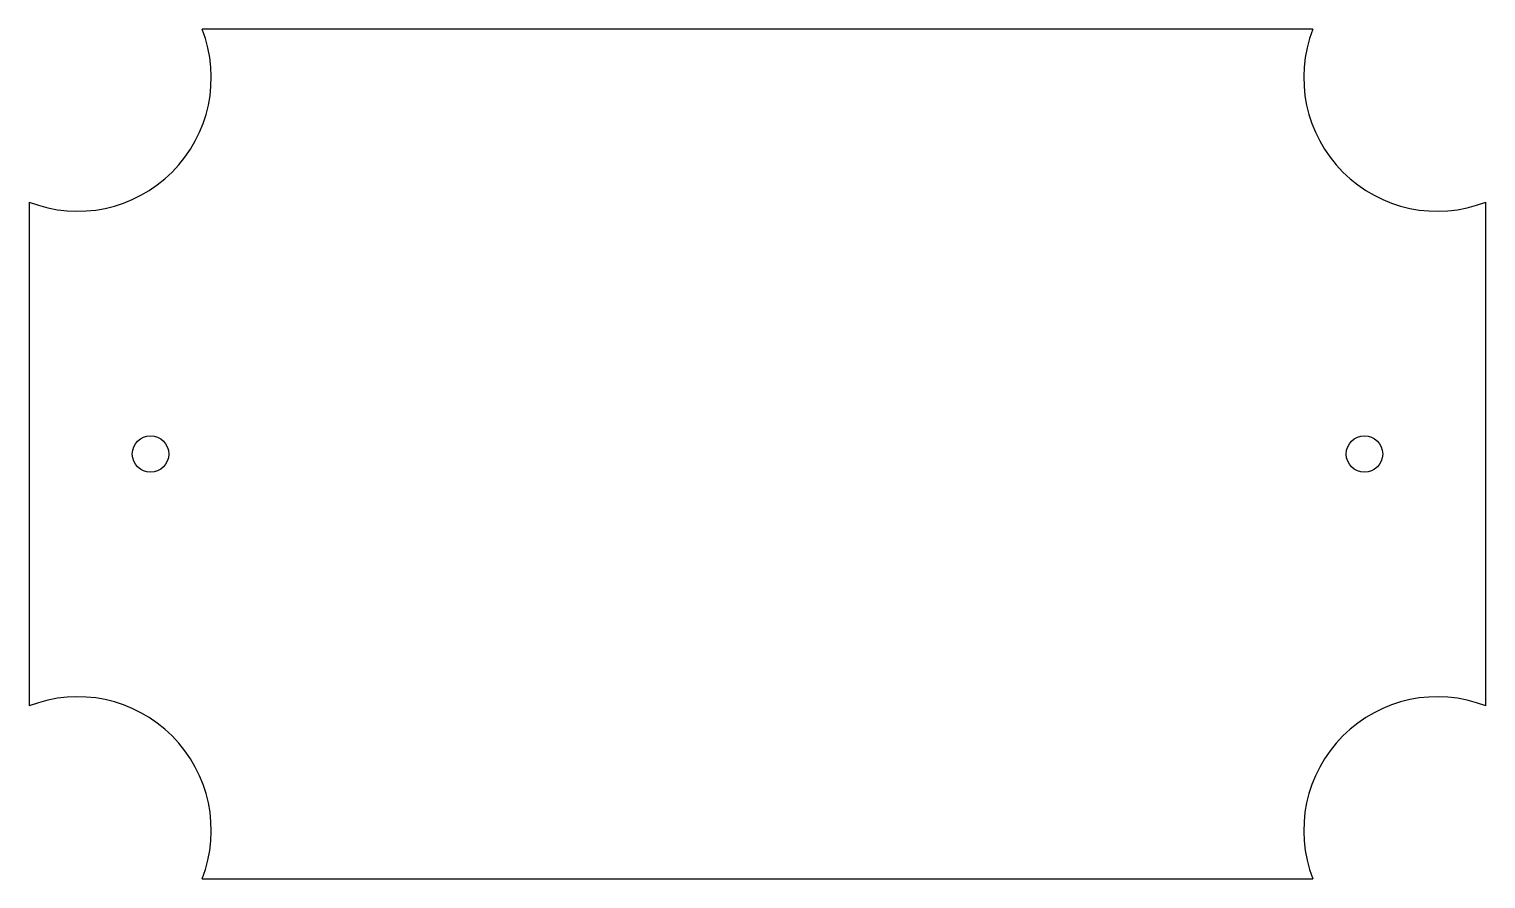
# Model space of a CAD drawing. Header units: millimetres. Extents: x -60 to 60, y -35 to 35.
import ezdxf

# ---------------------------------------------------------------- set-up
doc = ezdxf.new("R2010")
doc.units = ezdxf.units.MM

msp = doc.modelspace()

# ---------------------------------------------------------------- linework, layer by layer
for p, q in [((45.75, 35, 1), (-45.75, 35, 1)), ((-60, 20.75, 1), (-60, -20.75, 1)), ((60, -20.75, 1), (60, 20.75, 1)), ((-45.75, -35, 1), (45.75, -35, 1))]:
    msp.add_line(p, q)
for centre in [(-50, 0, 1), (50, 0, 1)]:
    msp.add_circle(centre, 1.5)
for centre, start, end in [((-56, 31, 1), -111.3237, 21.3237), ((56, 31, 1), 158.6763, 291.3237), ((-56, -31, 1), -21.3237, 111.3237), ((56, -31, 1), 68.6763, 201.3237)]:
    msp.add_arc(centre, 11, start, end)

doc.saveas('drawing.dxf')
